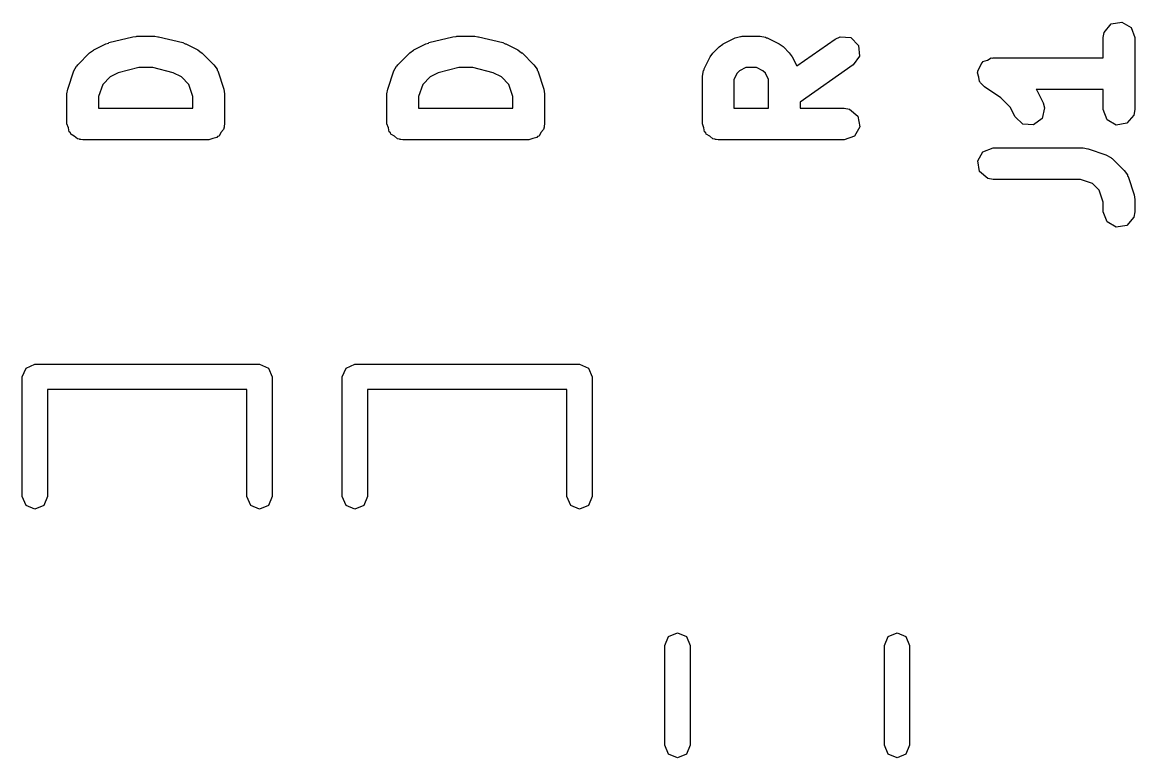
# Model space of a CAD drawing. Extents: x 93.8 to 150, y -109.9 to -90.1.
# Drawn here: x 135.8 to 141.1, y -103.6 to -100.1 of the extents above; entities that cross this region are included whole.
import ezdxf

# ---------------------------------------------------------------- set-up
doc = ezdxf.new("R2010")
doc.units = 0
doc.layers.add('BLACK', color=7, linetype='CONTINUOUS')

msp = doc.modelspace()

# ---------------------------------------------------------------- linework, layer by layer
at = {"layer": 'BLACK', "linetype": 'CONTINUOUS'}
for p, q in [((140.956, -100.146), (140.989, -100.106)), ((140.989, -100.106), (141.039, -100.098)), ((141.039, -100.098), (141.084, -100.123)), ((141.084, -100.123), (141.101, -100.171)), ((136.216, -100.195), (136.33, -100.167)), ((136.33, -100.167), (136.345, -100.166)), ((136.345, -100.166), (136.349, -100.164)), ((136.349, -100.164), (136.434, -100.164)), ((136.434, -100.164), (136.449, -100.167)), ((136.449, -100.167), (136.452, -100.167)), ((136.452, -100.167), (136.567, -100.195)), ((137.74, -100.195), (137.854, -100.167)), ((137.854, -100.167), (137.869, -100.166)), ((137.869, -100.166), (137.873, -100.164)), ((137.873, -100.164), (137.958, -100.164)), ((137.958, -100.164), (137.973, -100.167)), ((137.973, -100.167), (137.976, -100.167)), ((137.976, -100.167), (138.091, -100.195)), ((139.141, -100.201), (139.198, -100.172)), ((139.198, -100.172), (139.223, -100.165)), ((139.223, -100.165), (139.227, -100.166)), ((139.227, -100.166), (139.232, -100.164)), ((139.232, -100.164), (139.317, -100.164)), ((139.317, -100.164), (139.343, -100.169)), ((139.343, -100.169), (139.347, -100.172)), ((139.347, -100.172), (139.351, -100.172)), ((139.351, -100.172), (139.408, -100.201)), ((139.492, -100.306), (139.674, -100.178)), ((139.674, -100.178), (139.698, -100.167)), ((139.698, -100.167), (139.749, -100.171)), ((139.749, -100.171), (139.785, -100.208)), ((140.951, -100.171), (140.956, -100.146)), ((140.951, -100.268), (140.951, -100.171)), ((141.101, -100.171), (141.101, -100.514)), ((136.124, -100.244), (136.142, -100.231)), ((136.142, -100.231), (136.144, -100.229)), ((136.144, -100.229), (136.201, -100.201)), ((136.201, -100.201), (136.213, -100.197)), ((136.213, -100.197), (136.216, -100.195)), ((136.567, -100.195), (136.579, -100.201)), ((136.579, -100.201), (136.582, -100.201)), ((136.582, -100.201), (136.639, -100.229)), ((136.639, -100.229), (136.657, -100.243)), ((137.648, -100.244), (137.666, -100.231)), ((137.666, -100.231), (137.668, -100.229)), ((137.668, -100.229), (137.725, -100.201)), ((137.725, -100.201), (137.737, -100.197)), ((137.737, -100.197), (137.74, -100.195)), ((138.091, -100.195), (138.103, -100.201)), ((138.103, -100.201), (138.106, -100.201)), ((138.106, -100.201), (138.163, -100.229)), ((138.163, -100.229), (138.181, -100.243)), ((139.093, -100.244), (139.122, -100.215)), ((139.122, -100.215), (139.14, -100.202)), ((139.14, -100.202), (139.141, -100.201)), ((139.408, -100.201), (139.426, -100.214)), ((139.426, -100.214), (139.428, -100.215)), ((139.428, -100.215), (139.456, -100.244)), ((139.785, -100.208), (139.79, -100.259)), ((136.067, -100.301), (136.124, -100.244)), ((136.657, -100.243), (136.659, -100.244)), ((136.659, -100.244), (136.716, -100.301)), ((137.591, -100.301), (137.648, -100.244)), ((138.181, -100.243), (138.183, -100.244)), ((138.183, -100.244), (138.24, -100.301)), ((139.05, -100.32), (139.079, -100.263)), ((139.079, -100.263), (139.092, -100.245)), ((139.092, -100.245), (139.093, -100.244)), ((139.456, -100.244), (139.469, -100.262)), ((139.469, -100.262), (139.47, -100.263)), ((139.47, -100.263), (139.492, -100.306)), ((139.79, -100.259), (139.76, -100.301)), ((140.363, -100.311), (140.372, -100.291)), ((140.372, -100.291), (140.376, -100.289)), ((140.376, -100.289), (140.378, -100.285)), ((140.378, -100.285), (140.399, -100.278)), ((140.399, -100.278), (140.418, -100.268)), ((140.418, -100.268), (140.422, -100.269)), ((140.422, -100.269), (140.426, -100.268)), ((140.426, -100.268), (140.951, -100.268)), ((136.02, -100.416), (136.049, -100.33)), ((136.049, -100.33), (136.061, -100.307)), ((136.061, -100.307), (136.065, -100.305)), ((136.065, -100.305), (136.067, -100.301)), ((136.26, -100.339), (136.222, -100.358)), ((136.358, -100.314), (136.26, -100.339)), ((136.425, -100.314), (136.358, -100.314)), ((136.522, -100.339), (136.425, -100.314)), ((136.561, -100.358), (136.522, -100.339)), ((136.716, -100.301), (136.731, -100.322)), ((136.731, -100.322), (136.731, -100.326)), ((136.731, -100.326), (136.734, -100.33)), ((136.734, -100.33), (136.763, -100.416)), ((137.544, -100.416), (137.573, -100.33)), ((137.573, -100.33), (137.585, -100.307)), ((137.585, -100.307), (137.589, -100.305)), ((137.589, -100.305), (137.591, -100.301)), ((137.784, -100.339), (137.746, -100.358)), ((137.882, -100.314), (137.784, -100.339)), ((137.949, -100.314), (137.882, -100.314)), ((138.046, -100.339), (137.949, -100.314)), ((138.085, -100.358), (138.046, -100.339)), ((138.24, -100.301), (138.255, -100.322)), ((138.255, -100.322), (138.255, -100.326)), ((138.255, -100.326), (138.258, -100.33)), ((138.258, -100.33), (138.287, -100.416)), ((139.042, -100.354), (139.047, -100.328)), ((139.047, -100.328), (139.05, -100.325)), ((139.05, -100.325), (139.05, -100.32)), ((139.208, -100.341), (139.192, -100.371)), ((139.219, -100.33), (139.208, -100.341)), ((139.249, -100.314), (139.219, -100.33)), ((139.3, -100.314), (139.249, -100.314)), ((139.33, -100.33), (139.3, -100.314)), ((139.342, -100.341), (139.33, -100.33)), ((139.357, -100.371), (139.342, -100.341)), ((139.76, -100.301), (139.507, -100.478)), ((140.352, -100.338), (140.353, -100.334)), ((140.358, -100.359), (140.352, -100.338)), ((140.353, -100.33), (140.363, -100.311)), ((140.353, -100.334), (140.353, -100.33)), ((136.186, -100.394), (136.166, -100.452)), ((136.222, -100.358), (136.186, -100.394)), ((136.597, -100.394), (136.561, -100.358)), ((136.616, -100.452), (136.597, -100.394)), ((137.71, -100.394), (137.69, -100.452)), ((137.746, -100.358), (137.71, -100.394)), ((138.121, -100.394), (138.085, -100.358)), ((138.14, -100.452), (138.121, -100.394)), ((139.042, -100.582), (139.042, -100.354)), ((139.192, -100.371), (139.192, -100.507)), ((139.357, -100.507), (139.357, -100.371)), ((140.361, -100.38), (140.358, -100.359)), ((140.365, -100.383), (140.361, -100.38)), ((140.366, -100.387), (140.365, -100.383)), ((140.385, -100.405), (140.366, -100.387)), ((136.016, -100.439), (136.02, -100.417)), ((136.016, -100.582), (136.016, -100.439)), ((136.02, -100.417), (136.02, -100.416)), ((136.763, -100.416), (136.766, -100.438)), ((136.766, -100.438), (136.766, -100.439)), ((136.766, -100.439), (136.766, -100.582)), ((137.54, -100.439), (137.544, -100.417)), ((137.54, -100.582), (137.54, -100.439)), ((137.544, -100.417), (137.544, -100.416)), ((138.287, -100.416), (138.29, -100.438)), ((138.29, -100.438), (138.29, -100.439)), ((138.29, -100.439), (138.29, -100.582)), ((140.464, -100.458), (140.385, -100.405)), ((140.951, -100.418), (140.632, -100.418)), ((140.632, -100.418), (140.635, -100.422)), ((140.635, -100.422), (140.636, -100.424)), ((140.636, -100.424), (140.665, -100.481)), ((140.951, -100.514), (140.951, -100.418)), ((136.166, -100.452), (136.166, -100.507)), ((136.616, -100.507), (136.616, -100.452)), ((137.69, -100.452), (137.69, -100.507)), ((138.14, -100.507), (138.14, -100.452)), ((139.507, -100.478), (139.507, -100.507)), ((140.508, -100.502), (140.464, -100.458)), ((140.531, -100.548), (140.508, -100.502)), ((140.665, -100.481), (140.672, -100.506)), ((136.166, -100.507), (136.616, -100.507)), ((137.69, -100.507), (138.14, -100.507)), ((139.192, -100.507), (139.357, -100.507)), ((139.507, -100.507), (139.717, -100.507)), ((139.717, -100.507), (139.743, -100.512)), ((139.743, -100.512), (139.782, -100.545)), ((139.782, -100.545), (139.791, -100.595)), ((140.568, -100.583), (140.531, -100.548)), ((140.66, -100.556), (140.619, -100.586)), ((140.672, -100.506), (140.66, -100.556)), ((140.969, -100.562), (140.951, -100.514)), ((141.097, -100.54), (141.064, -100.579)), ((141.101, -100.514), (141.097, -100.54)), ((136.023, -100.601), (136.016, -100.582)), ((136.026, -100.62), (136.023, -100.601)), ((136.762, -100.608), (136.749, -100.623)), ((136.764, -100.598), (136.762, -100.608)), ((136.765, -100.595), (136.764, -100.598)), ((136.766, -100.582), (136.765, -100.592)), ((136.765, -100.592), (136.765, -100.595)), ((137.547, -100.601), (137.54, -100.582)), ((137.55, -100.62), (137.547, -100.601)), ((138.286, -100.608), (138.273, -100.623)), ((138.288, -100.598), (138.286, -100.608)), ((138.289, -100.595), (138.288, -100.598)), ((138.29, -100.582), (138.289, -100.592)), ((138.289, -100.592), (138.289, -100.595)), ((139.049, -100.601), (139.042, -100.582)), ((139.052, -100.62), (139.049, -100.601)), ((139.791, -100.595), (139.766, -100.64)), ((140.619, -100.586), (140.568, -100.583)), ((141.013, -100.588), (140.969, -100.562)), ((141.064, -100.579), (141.013, -100.588)), ((136.032, -100.624), (136.026, -100.62)), ((136.034, -100.63), (136.032, -100.624)), ((136.051, -100.64), (136.034, -100.63)), ((136.066, -100.653), (136.051, -100.64)), ((136.076, -100.654), (136.066, -100.653)), ((136.078, -100.656), (136.076, -100.654)), ((136.082, -100.656), (136.078, -100.656)), ((136.091, -100.657), (136.082, -100.656)), ((136.691, -100.657), (136.091, -100.657)), ((136.71, -100.651), (136.691, -100.657)), ((136.729, -100.647), (136.71, -100.651)), ((136.733, -100.642), (136.729, -100.647)), ((136.74, -100.64), (136.733, -100.642)), ((136.749, -100.623), (136.74, -100.64)), ((137.556, -100.624), (137.55, -100.62)), ((137.558, -100.63), (137.556, -100.624)), ((137.575, -100.64), (137.558, -100.63)), ((137.59, -100.653), (137.575, -100.64)), ((137.6, -100.654), (137.59, -100.653)), ((137.602, -100.656), (137.6, -100.654)), ((137.606, -100.656), (137.602, -100.656)), ((137.615, -100.657), (137.606, -100.656)), ((138.215, -100.657), (137.615, -100.657)), ((138.234, -100.651), (138.215, -100.657)), ((138.253, -100.647), (138.234, -100.651)), ((138.257, -100.642), (138.253, -100.647)), ((138.264, -100.64), (138.257, -100.642)), ((138.273, -100.623), (138.264, -100.64)), ((139.058, -100.624), (139.052, -100.62)), ((139.06, -100.63), (139.058, -100.624)), ((139.077, -100.64), (139.06, -100.63)), ((139.092, -100.653), (139.077, -100.64)), ((139.102, -100.654), (139.092, -100.653)), ((139.104, -100.656), (139.102, -100.654)), ((139.108, -100.656), (139.104, -100.656)), ((139.117, -100.657), (139.108, -100.656)), ((139.717, -100.657), (139.117, -100.657)), ((139.766, -100.64), (139.717, -100.657)), ((140.353, -100.758), (140.378, -100.714)), ((140.378, -100.714), (140.426, -100.696)), ((140.426, -100.696), (140.855, -100.696)), ((140.855, -100.696), (140.877, -100.7)), ((140.877, -100.7), (140.879, -100.7)), ((140.879, -100.7), (140.964, -100.729)), ((140.361, -100.809), (140.353, -100.758)), ((140.964, -100.729), (140.987, -100.741)), ((140.987, -100.741), (140.99, -100.745)), ((140.99, -100.745), (140.994, -100.747)), ((140.994, -100.747), (141.051, -100.804)), ((140.401, -100.842), (140.361, -100.809)), ((141.051, -100.804), (141.066, -100.825)), ((140.426, -100.846), (140.401, -100.842)), ((140.843, -100.846), (140.426, -100.846)), ((140.9, -100.866), (140.843, -100.846)), ((140.932, -100.898), (140.9, -100.866)), ((141.066, -100.825), (141.066, -100.83)), ((141.066, -100.83), (141.069, -100.833)), ((141.069, -100.833), (141.098, -100.919)), ((140.951, -100.955), (140.932, -100.898)), ((141.098, -100.919), (141.101, -100.941)), ((140.951, -101), (140.951, -100.955)), ((141.101, -100.941), (141.101, -100.943)), ((141.101, -100.943), (141.101, -101)), ((140.969, -101.048), (140.951, -101)), ((141.097, -101.026), (141.064, -101.065)), ((141.101, -101), (141.097, -101.026)), ((141.013, -101.074), (140.969, -101.048)), ((141.064, -101.065), (141.013, -101.074)), ((135.803, -101.786), (135.821, -101.744)), ((135.821, -101.744), (135.863, -101.726)), ((135.863, -101.726), (136.933, -101.726)), ((136.933, -101.726), (136.975, -101.744)), ((136.975, -101.744), (136.993, -101.786)), ((137.327, -101.786), (137.345, -101.744)), ((137.345, -101.744), (137.387, -101.726)), ((137.387, -101.726), (138.457, -101.726)), ((138.457, -101.726), (138.499, -101.744)), ((138.499, -101.744), (138.517, -101.786)), ((135.803, -102.356), (135.803, -101.786)), ((136.993, -101.786), (136.993, -102.356)), ((137.327, -102.356), (137.327, -101.786)), ((138.517, -101.786), (138.517, -102.356)), ((136.873, -101.846), (135.923, -101.846)), ((135.923, -101.846), (135.923, -102.356)), ((136.873, -102.356), (136.873, -101.846)), ((138.397, -101.846), (137.447, -101.846)), ((137.447, -101.846), (137.447, -102.356)), ((138.397, -102.356), (138.397, -101.846)), ((135.821, -102.398), (135.803, -102.356)), ((135.923, -102.356), (135.905, -102.398)), ((136.891, -102.398), (136.873, -102.356)), ((136.993, -102.356), (136.975, -102.398)), ((137.345, -102.398), (137.327, -102.356)), ((137.447, -102.356), (137.429, -102.398)), ((138.415, -102.398), (138.397, -102.356)), ((138.517, -102.356), (138.499, -102.398)), ((135.863, -102.416), (135.821, -102.398)), ((135.905, -102.398), (135.863, -102.416)), ((136.933, -102.416), (136.891, -102.398)), ((136.975, -102.398), (136.933, -102.416)), ((137.387, -102.416), (137.345, -102.398)), ((137.429, -102.398), (137.387, -102.416)), ((138.457, -102.416), (138.415, -102.398)), ((138.499, -102.398), (138.457, -102.416)), ((138.863, -103.065), (138.881, -103.022)), ((138.881, -103.022), (138.923, -103.005)), ((138.923, -103.005), (138.966, -103.022)), ((138.966, -103.022), (138.983, -103.065)), ((139.909, -103.065), (139.926, -103.022)), ((139.926, -103.022), (139.969, -103.005)), ((139.969, -103.005), (140.011, -103.022)), ((140.011, -103.022), (140.028, -103.065)), ((138.863, -103.539), (138.863, -103.065)), ((138.983, -103.065), (138.983, -103.539)), ((139.909, -103.539), (139.909, -103.065)), ((140.028, -103.065), (140.028, -103.539)), ((138.881, -103.582), (138.863, -103.539)), ((138.983, -103.539), (138.966, -103.582)), ((139.926, -103.582), (139.909, -103.539)), ((140.028, -103.539), (140.011, -103.582)), ((138.923, -103.599), (138.881, -103.582)), ((138.966, -103.582), (138.923, -103.599)), ((139.969, -103.599), (139.926, -103.582)), ((140.011, -103.582), (139.969, -103.599))]:
    msp.add_line(p, q, dxfattribs=at)

doc.saveas('drawing.dxf')
